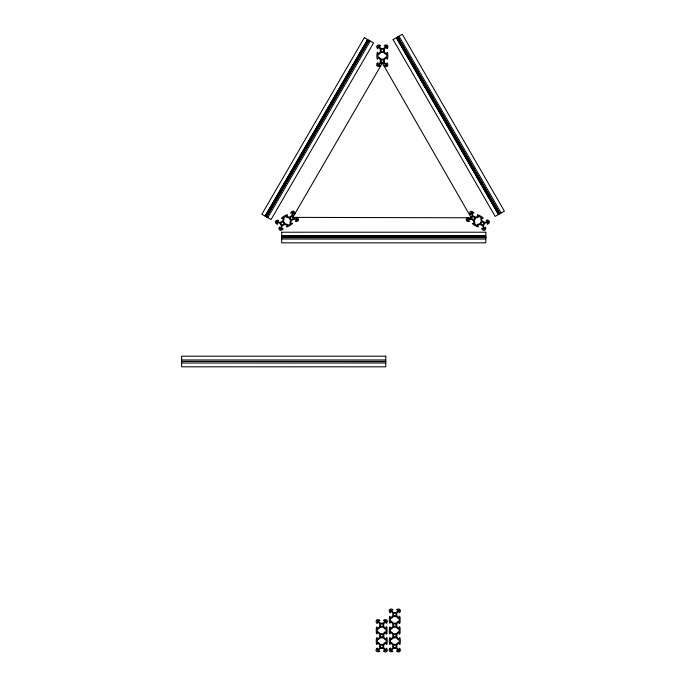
<?xml version="1.0" encoding="UTF-8"?>
<svg xmlns="http://www.w3.org/2000/svg" width="686" height="686" viewBox="0 0 686 686"><rect width="100%" height="100%" fill="white"/><g stroke="black" fill="none" stroke-linecap="round" stroke-linejoin="round"><path stroke-width="1.03" d="M266.382 216.845L368.845 40.277M266.468 216.896L368.931 40.328M266.562 216.948L369.025 40.38M267.772 217.659L370.26 41.1M393.112 39.608L402.305 34.3L504.382 211.091L495.189 216.407L393.112 39.617M281.68 232.22L485.825 232.22M281.68 237.425L485.825 237.425M281.68 237.528L485.825 237.528M281.68 237.639L485.825 237.639M281.68 239.037L485.825 239.062M181.619 359.97L385.764 359.97M181.619 361.402L385.764 361.402M181.619 361.505L385.764 361.608M181.619 363.04L385.764 363.014M399.012 36.204L501.114 212.986M397.803 36.907L499.871 213.698M499.785 213.749L397.709 36.958L499.691 213.8M498.473 214.504L396.405 37.713L498.456 214.521M485.825 232.22L485.825 242.835L281.68 242.844L281.68 232.22M376.417 648.99C373.904 653.149 382.694 651.606 378.801 650.74L378.801 649.874L380.216 648.459L381.725 648.347L383.234 648.459L384.649 649.874L384.649 650.74C381.407 650.457 385.721 653.046 386.724 651.537C388.319 650.534 386.029 646.143 386.081 649.308L385.215 649.308L383.8 647.893L383.688 646.384L383.8 644.883L385.215 643.468L386.081 643.468C387.616 648.45 387.616 633.615 386.081 638.683L385.215 638.683L383.8 637.268L383.8 634.25L385.215 632.844L386.081 632.844L386.081 634.224L387.007 633.341L387.024 627.621L386.141 626.67L386.081 628.059L385.215 628.059L383.8 626.644L383.688 625.135L383.8 623.625L385.215 622.211L386.081 622.211C385.686 625.478 388.405 621.207 386.93 620.221C385.969 618.472 381.407 620.899 384.649 620.779L384.649 621.653L383.234 623.068L381.725 623.171L380.216 623.068L378.801 621.653L378.801 620.779C382.179 620.864 377.137 618.378 376.442 620.418C375.01 621.37 377.969 625.495 377.369 622.211L378.243 622.211L379.65 623.625L379.761 625.135L379.65 626.644L378.243 628.059L377.369 628.059C375.911 622.888 375.799 637.834 377.369 632.844L378.243 632.844L379.65 634.25L379.761 635.759L379.65 637.268L378.243 638.683L377.369 638.683C375.928 633.47 375.799 648.493 377.369 643.468L378.243 643.468L379.65 644.883L379.65 647.893L378.243 649.308L377.369 649.308L377.369 647.918L376.417 648.99M377.043 63.704C374.522 67.82 383.268 66.362 379.435 65.453L379.435 64.587L380.85 63.172L382.359 63.061L383.86 63.172L385.275 64.587L385.275 65.453C382.042 65.17 386.355 67.751 387.358 66.242C388.953 65.247 386.647 60.84 386.715 64.021L385.841 64.021L384.426 62.606L384.323 61.097L384.426 59.588L385.841 58.173L386.715 58.173C388.285 63.018 388.165 48.397 386.715 53.397L385.841 53.397L384.426 51.982L384.323 50.472L384.426 48.963L385.841 47.548L386.715 47.548C386.424 50.79 389.013 46.477 387.504 45.473C386.467 43.835 382.068 46.254 385.275 46.116L385.275 46.982L383.86 48.397L382.359 48.509L380.85 48.397L379.435 46.982L379.435 46.116C382.719 46.219 377.935 43.75 377.103 45.653C375.654 46.614 378.5 50.833 377.995 47.548L378.869 47.548L380.284 48.963L380.387 50.472L380.284 51.982L378.869 53.397L377.995 53.397C376.631 47.977 376.4 63.258 377.995 58.173L378.869 58.173L380.284 59.588L380.284 62.606L378.869 64.021L377.995 64.021L377.995 62.632L377.043 63.618M389.494 648.99C386.981 653.149 395.771 651.606 391.886 650.74L391.886 649.874L393.292 648.459L394.802 648.347L396.311 648.459L397.726 649.874L397.726 650.74C394.484 650.457 398.806 653.046 399.809 651.537C401.396 650.534 399.106 646.143 399.158 649.308L398.292 649.308L396.877 647.893L396.774 646.384L396.877 644.883L398.292 643.468L399.158 643.468C400.693 648.45 400.693 633.615 399.158 638.683L398.292 638.683L396.877 637.268L396.877 634.25L398.292 632.844L399.158 632.844L399.158 634.224L400.084 633.341L400.11 627.621L399.218 626.67L399.158 628.059L398.292 628.059L396.877 626.644L396.774 625.135L396.877 623.625L398.292 622.211L399.158 622.211L399.158 623.6L400.092 622.691L400.118 617.057L399.218 616.045L399.158 617.434L398.292 617.434L396.877 616.019L396.774 614.51L396.877 613.001L398.292 611.586L399.158 611.586C398.652 614.87 401.516 610.651 400.058 609.691C399.218 607.796 394.399 610.266 397.726 610.154L397.726 611.029L396.311 612.435L394.802 612.547L393.292 612.435L391.886 611.029L391.886 610.154C395.179 610.266 390.385 607.787 389.554 609.691C388.105 610.651 390.951 614.87 390.445 611.586L391.32 611.586L392.735 613.001L392.838 614.51L392.735 616.019L391.32 617.434L390.445 617.434C388.988 612.264 388.876 627.21 390.445 622.211L391.32 622.211L392.735 623.625L392.838 625.135L392.735 626.644L391.32 628.059L390.445 628.059C388.996 622.888 388.876 637.834 390.445 632.844L391.32 632.844L392.735 634.25L392.838 635.759L392.735 637.268L391.32 638.683L390.445 638.683C389.005 633.47 388.876 648.493 390.445 643.468L391.32 643.468L392.735 644.883L392.735 647.893L391.32 649.308L390.445 649.308L390.445 647.918L389.494 648.99M469.764 213.5L470.133 214.727L470.81 213.518L471.574 213.946L472.114 215.876L470.63 218.5L468.701 219.04L467.946 218.611C469.661 215.798 465.159 218.757 466.394 220.412C466.523 222.153 471.599 221.741 468.495 220.566L468.915 219.812L470.845 219.271L472.208 219.914L473.477 220.755L474.009 222.676L473.58 223.439C468.495 222.324 481.332 229.561 477.748 225.78L478.176 225.025L480.106 224.485L481.469 225.137L482.73 225.968L483.27 227.889L482.841 228.652C480.14 226.886 482.721 231.233 484.367 230.342C486.228 230.204 486.203 225.188 484.796 228.104L484.033 227.675L483.501 225.754L484.145 224.382L484.976 223.121L486.906 222.581L487.66 223.01C485.722 225.66 490.19 223.276 489.384 221.689C489.427 219.683 484.222 219.58 487.12 221.055L486.691 221.818L484.762 222.358L483.398 221.707L482.138 220.875L481.598 218.945L482.026 218.191C487.163 219.409 474.198 212.068 477.859 215.841L477.43 216.605L475.509 217.136L474.137 216.493L472.877 215.661L472.337 213.732L472.765 212.977C476.616 214.152 469.473 208.381 469.764 213.483M279.056 228.172C278.722 233.326 285.925 227.572 282.057 228.704L281.62 227.949L282.135 226.011L283.387 225.162L284.75 224.502L286.679 225.017L287.117 225.763C283.575 229.587 296.326 222.187 291.25 223.362L290.813 222.616L291.327 220.678L292.579 219.829L293.934 219.168L295.872 219.674L296.309 220.429C293.359 221.81 298.393 221.878 298.504 220.069C299.388 218.414 295.177 215.764 296.824 218.474L296.069 218.911L294.14 218.397L293.291 217.145L292.622 215.79L293.136 213.852L293.891 213.415C295.34 216.27 295.289 211.279 293.437 211.185C291.73 210.405 289.269 214.667 291.927 212.9L292.365 213.646L291.859 215.584L290.607 216.433L289.243 217.093L287.314 216.587L286.877 215.833C290.452 212.043 277.667 219.434 282.743 218.234L283.181 218.98L282.666 220.918L281.414 221.767L280.06 222.427L278.122 221.921L277.684 221.166C280.523 219.631 275.386 219.829 275.429 221.827C274.649 223.422 279.142 225.754 277.17 223.121L277.916 222.684L279.854 223.199L281.363 225.814L280.857 227.743L280.102 228.181L279.408 226.98L279.056 228.146M284.141 222.333L284.947 223.73L287.417 224.382L287.94 225.282L290.427 223.842L289.904 222.941L290.555 220.472L289.038 217.865L286.577 217.213L286.053 216.313L283.567 217.754L284.09 218.654L283.438 221.124L284.141 222.333M277.341 221.698L276.878 222.633L276.449 221.887L277.341 221.698M296.867 219.108L296.798 220.146L297.544 219.709L296.867 219.108M467.663 219.108L467.243 219.863L467.998 220.283L467.663 219.108M471.522 212.274C469.953 213.826 473.666 212.789 471.522 212.274M474.926 219.314L474.24 220.54L474.926 222.993L474.42 223.902L476.916 225.308L477.43 224.408L479.891 223.713L481.366 221.089L480.68 218.628L481.195 217.719L478.691 216.313L478.185 217.222L475.724 217.908L474.926 219.314M483.476 228.678L484.093 229.356L484.513 228.601L483.476 228.678M487.617 221.338L487.943 222.513L488.363 221.767L487.617 221.338M364.335 37.661L261.872 214.229L271.056 219.563L373.527 42.995L364.343 37.661M367.61 39.556L265.148 216.124L367.627 39.574M382.359 63.061L292.802 217.385L471.231 217.779L382.359 63.061M378.861 46.399L377.995 46.982L377.995 46.116L378.861 46.399M380.85 52.548L379.041 54.348L377.995 54.348L377.995 57.221L379.041 57.221L380.85 59.022L382.359 59.133L383.86 59.022L385.669 57.221L386.715 57.221L386.715 54.348L385.669 54.348L383.86 52.548L380.85 52.548M386.424 64.587L385.849 65.453L386.715 65.453L386.424 64.587M378.235 621.07L377.369 621.645L377.369 620.779L378.235 621.07M391.312 610.446L390.445 611.02L390.445 610.154L391.312 610.446M380.216 627.21L378.415 629.011L377.369 629.011L377.369 631.883L378.415 631.883L380.216 633.692L381.725 633.804L383.234 633.692L385.043 631.883L386.081 631.883L386.081 629.011L385.043 629.011L383.234 627.21L380.216 627.21M393.292 616.585L391.492 618.386L390.445 618.386L390.445 621.259L391.492 621.259L393.292 623.068L394.802 623.171L396.311 623.068L398.12 621.259L399.158 621.259L399.158 618.386L398.12 618.386L396.311 616.585L393.292 616.585M380.216 637.834L378.415 639.644L377.369 639.644L377.369 642.508L378.415 642.508L380.216 644.317L381.725 644.428L383.234 644.317L385.043 642.508L386.081 642.508L386.081 639.644L385.043 639.644L383.234 637.834L380.216 637.834M393.292 627.21L391.492 629.011L390.445 629.011L390.445 631.883L391.492 631.883L393.292 633.692L394.802 633.804L396.311 633.692L398.12 631.883L399.158 631.883L399.158 629.011L398.12 629.011L396.311 627.21L393.292 627.21M393.292 637.834L391.492 639.644L390.445 639.644L390.445 642.508L391.492 642.508L393.292 644.317L394.802 644.428L396.311 644.317L398.12 642.508L399.158 642.508L399.158 639.644L398.12 639.644L396.311 637.834L393.292 637.834M385.798 649.882L385.215 650.74L386.081 650.74L385.798 649.882M398.875 649.882L398.3 650.74L399.158 650.74L398.875 649.882M293.171 212.18C291.036 212.72 294.757 213.715 293.171 212.18M280.634 228.524L280.823 229.424L281.569 228.987L280.634 228.524M386.715 46.116C384.589 45.516 387.316 48.243 386.715 46.116M378.286 64.587L377.995 65.453L378.861 65.453L378.286 64.587M485.825 235.993L281.68 235.993L485.825 236.018M385.764 356.188L181.619 356.188L181.619 366.813L385.764 366.821L385.764 356.197M399.158 610.154C397.04 609.554 399.767 612.281 399.158 610.154M386.081 620.779C383.954 620.178 386.681 622.905 386.081 620.779M377.66 649.882L377.369 650.74L378.235 650.74L377.66 649.882M390.737 649.882L390.445 650.74L391.312 650.74L390.737 649.882M481.503 224.365A1.329 1.329 0 0 0 483.716 223.747A1.329 1.329 0 0 0 482.078 222.144A1.329 1.329 0 0 0 481.503 224.365M472.242 219.151A1.329 1.329 0 0 0 474.463 218.534A1.329 1.329 0 0 0 472.817 216.922A1.329 1.329 0 0 0 472.242 219.151M281.466 224.408A1.329 1.329 0 0 0 283.687 223.808A1.329 1.329 0 0 0 282.057 222.187A1.329 1.329 0 0 0 281.466 224.408M290.65 219.074A1.329 1.329 0 0 0 292.871 218.474A1.329 1.329 0 0 0 291.241 216.853A1.329 1.329 0 0 0 290.65 219.074M381.69 62.246A1.329 1.329 0 0 0 383.68 61.097A1.329 1.329 0 0 0 381.69 59.948A1.329 1.329 0 0 0 381.69 62.246M381.69 51.622A1.329 1.329 0 0 0 383.68 50.472A1.329 1.329 0 0 0 381.69 49.323A1.329 1.329 0 0 0 381.69 51.622M394.141 636.908A1.329 1.329 0 0 0 396.131 635.759A1.329 1.329 0 0 0 394.141 634.61A1.329 1.329 0 0 0 394.141 636.908M394.141 647.541A1.329 1.329 0 0 0 396.131 646.384A1.329 1.329 0 0 0 394.141 645.234A1.329 1.329 0 0 0 394.141 647.541M393.867 615.453A1.329 1.329 0 0 0 396.088 614.853A1.329 1.329 0 0 0 394.459 613.224A1.329 1.329 0 0 0 393.867 615.453M394.141 626.284A1.329 1.329 0 0 0 396.131 625.135A1.329 1.329 0 0 0 394.141 623.986A1.329 1.329 0 0 0 394.141 626.284M381.064 636.908A1.329 1.329 0 0 0 383.054 635.759A1.329 1.329 0 0 0 381.064 634.61A1.329 1.329 0 0 0 381.064 636.908M381.064 647.541A1.329 1.329 0 0 0 383.054 646.384A1.329 1.329 0 0 0 381.064 645.234A1.329 1.329 0 0 0 381.064 647.541M381.064 626.284A1.329 1.329 0 0 0 383.054 625.135A1.329 1.329 0 0 0 381.064 623.986A1.329 1.329 0 0 0 381.064 626.284"/></g></svg>
